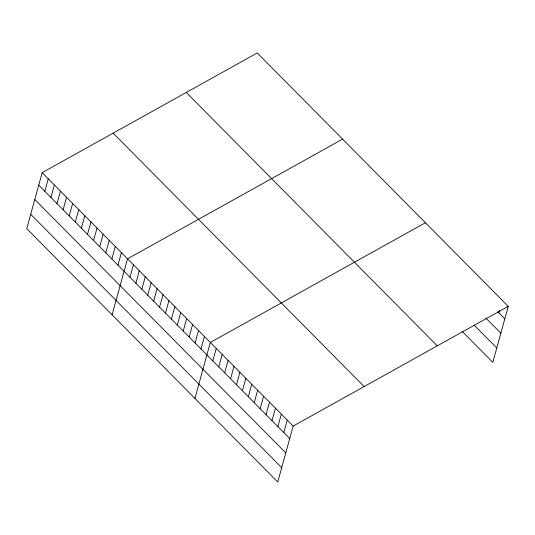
<?xml version="1.0" encoding="UTF-8"?>
<svg xmlns="http://www.w3.org/2000/svg" width="535" height="535" viewBox="0 0 535 535"><rect width="100%" height="100%" fill="white"/><g stroke="black" fill="none" stroke-linecap="round" stroke-linejoin="round"><path stroke-width="0.8" d="M42.171 172.665L26.75 228.639L277.752 482.035L293.167 426.061L508.25 306.361L257.248 52.965L42.171 172.665L293.167 426.061M44.826 191.296L48.264 178.817M50.925 197.448L54.363 184.97M57.018 203.601L60.455 191.122M63.117 209.753L66.554 197.281M69.209 215.913L72.646 203.434M75.308 222.065L78.745 209.586M81.4 228.218L84.838 215.739M87.499 234.37L90.937 221.891M93.592 240.523L97.029 228.05M99.691 246.682L103.128 234.203M105.783 252.834L109.22 240.355M111.882 258.987L115.319 246.508M117.974 265.139L121.412 252.667M112.089 314.794L127.511 258.82L342.587 139.12M129.992 277.27L133.422 264.792M135.903 283.242L139.341 270.763M141.822 289.214L145.259 276.735M147.74 295.186L151.171 282.707M153.652 301.158L157.089 288.679M159.57 307.13L163.008 294.658M165.489 313.109L168.926 300.63M171.401 319.081L174.838 306.602M177.319 325.053L180.756 312.574M183.237 331.025L186.675 318.546M189.149 336.996L192.587 324.518M195.068 342.968L198.505 330.496M200.986 348.94L204.423 336.468M194.921 398.414L210.335 342.44L425.419 222.741M212.816 360.891L216.254 348.412M218.735 366.863L222.172 354.384M224.653 372.835L228.091 360.356M230.565 378.807L234.002 366.328M236.483 384.779L239.921 372.306M242.402 390.751L245.839 378.278M248.314 396.729L251.751 384.25M254.232 402.701L257.669 390.222M260.15 408.673L263.588 396.194M266.069 414.645L269.5 402.166M271.981 420.617L275.418 408.138M277.899 426.589L281.336 414.117M283.817 432.561L287.255 420.089M498.894 312.861L499.543 310.521M508.25 306.361L492.829 362.335L462.173 331.386M497.824 311.778L504.813 318.833M485.8 317.991L500.86 333.191M474.197 325.173L496.788 347.984M186.274 92.461L437.276 345.857M113.146 133.161L364.148 386.558M38.734 185.137L289.729 438.539M34.775 199.495L285.777 452.891M30.702 214.288L281.704 467.684"/></g></svg>
